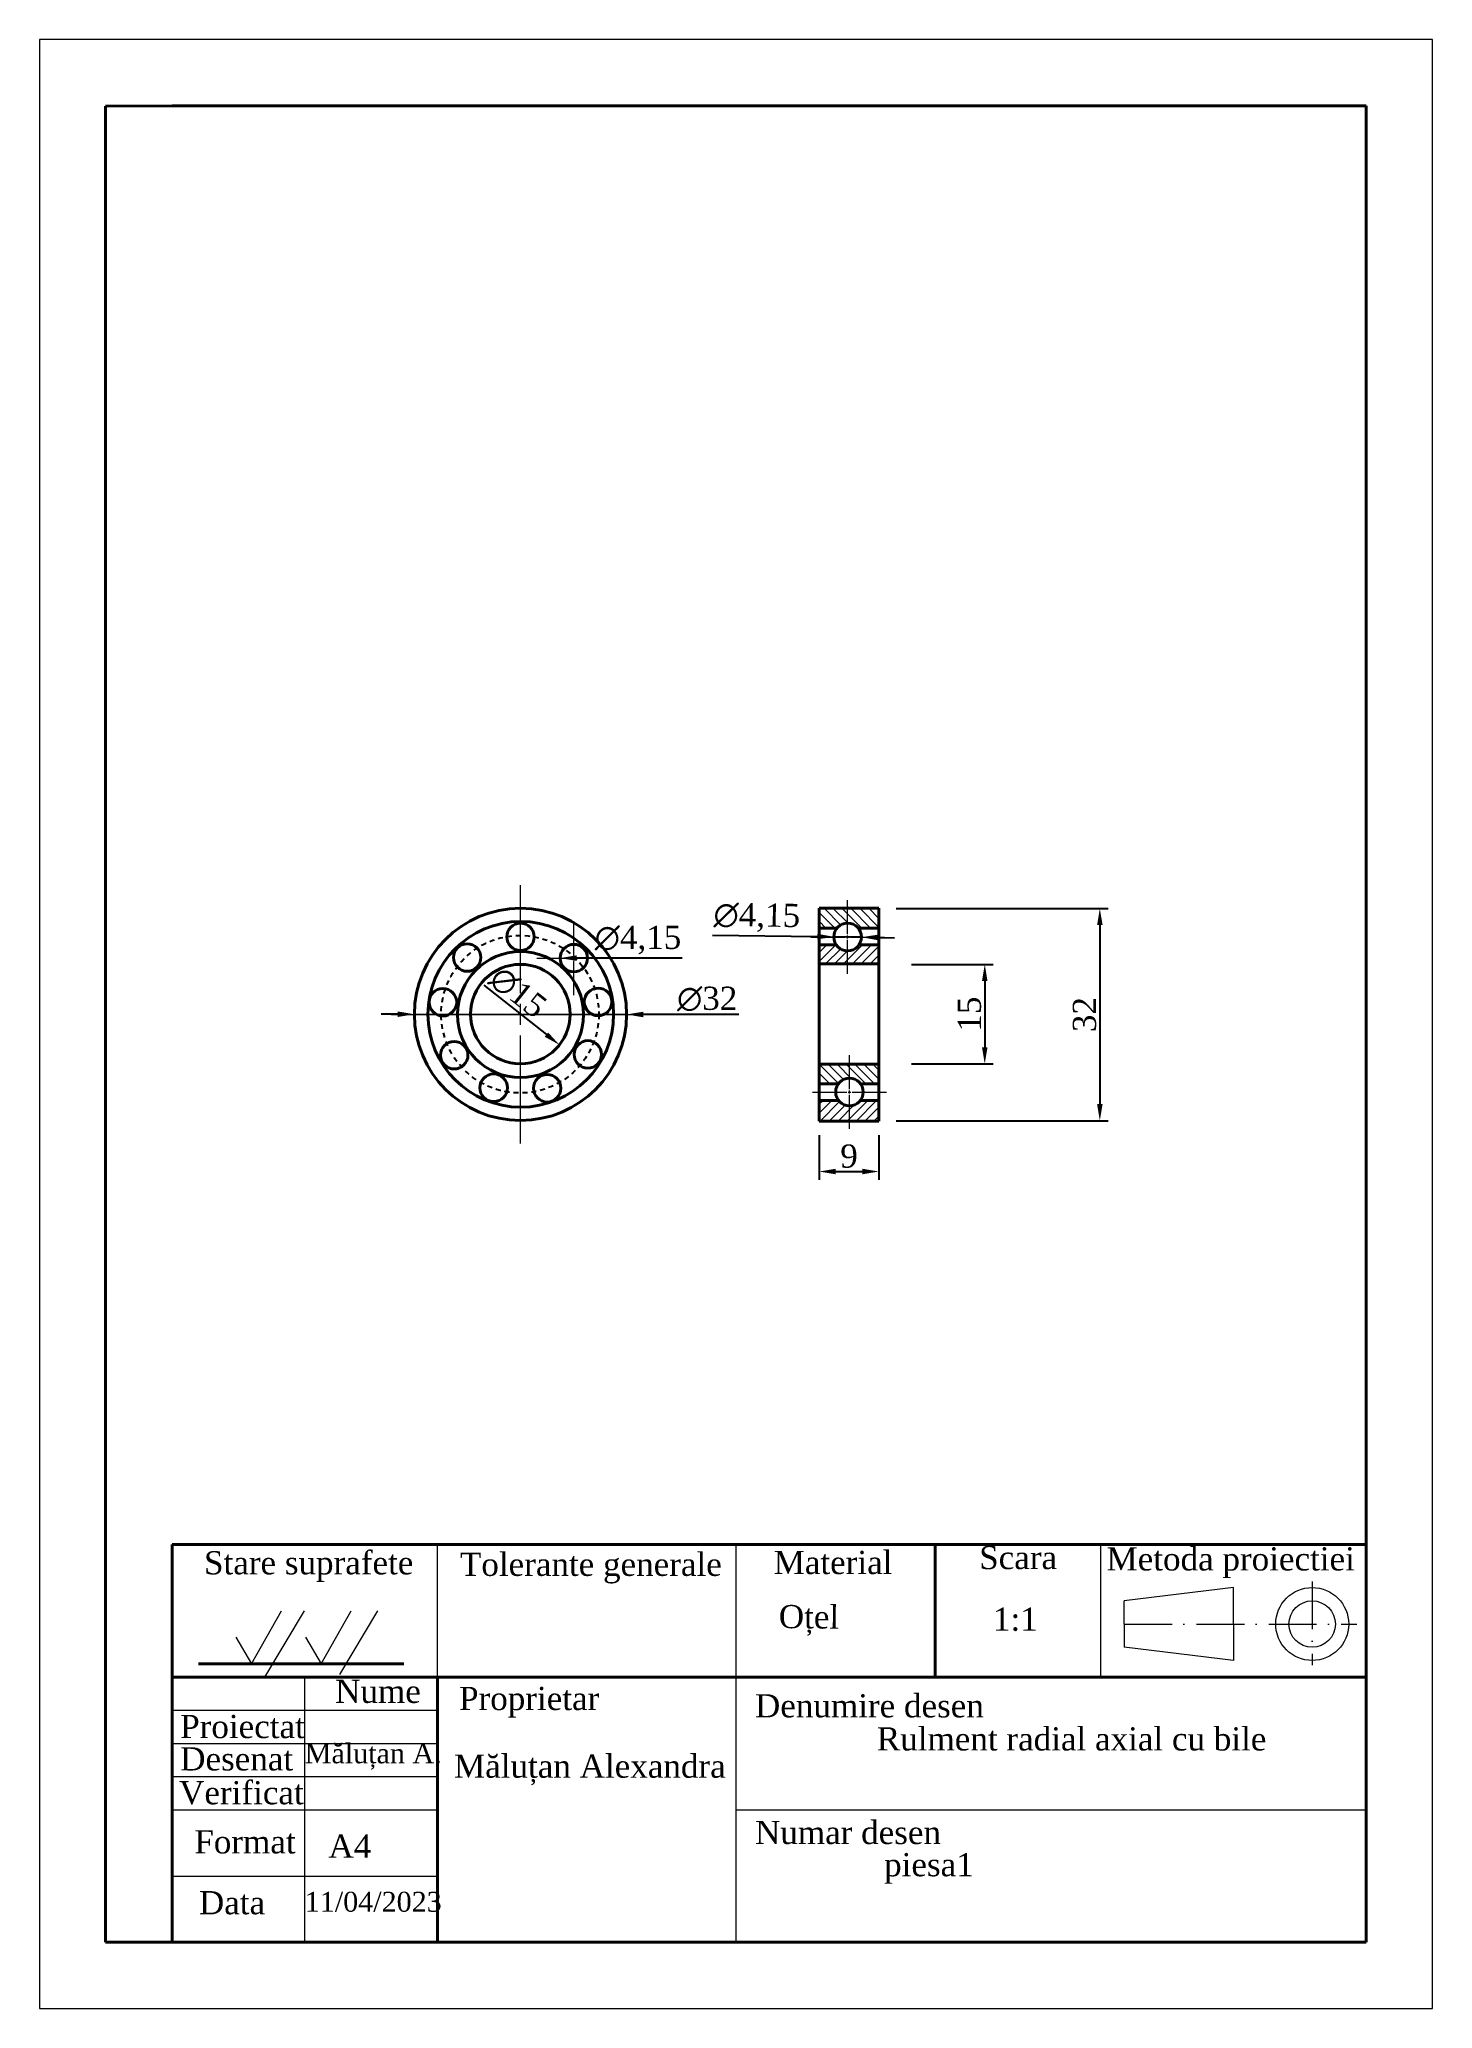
# Model space of a CAD drawing. Header units: millimetres. Extents: x 0 to 210, y 0 to 297.
import ezdxf

# ---------------------------------------------------------------- set-up
doc = ezdxf.new("R2010")
doc.units = ezdxf.units.MM
for name, pattern in [('ACAD_ISO10W100', [18, 12, -3, 0, -3]), ('CENTER2', [28.575, 19.05, -3.175, 3.175, -3.175]), ('JIS_02_0.7', [1.35, 0.75, -0.6])]:
    doc.linetypes.add(name, pattern=pattern)
for name, color, linetype, lineweight in [('Axe', 7, 'ACAD_ISO10W100', 20), ('Linii groase', 7, 'Continuous', 40), ('Linii subtiri', 7, 'Continuous', 20)]:
    doc.layers.add(name, color=color, linetype=linetype, lineweight=lineweight)
doc.layers.add('Linie punctata', color=7, linetype='JIS_02_0.7')
doc.styles.get("Standard").update_dxf_attribs({"font": 'times.ttf', "height": 3.5})
doc.dimstyles.new('ISO-25', dxfattribs={"dimtxt": 3.5, "dimasz": 2.5, "dimexe": 1.25, "dimexo": 0.625, "dimgap": 0.525, "dimtad": 1, "dimtxsty": 'Standard', "dimcen": 2.1, "dimadec": 0, "dimazin": 0, "dimtfac": 1, "dimtmove": 0, "dimatfit": 3, "dimfxl": 1, "dimarcsym": 0})

# ---------------------------------------------------------------- blocks, each defined once
blk = doc.blocks.new('*D1')
at = {"layer": 'Defpoints', "color": 0, "transparency": 16777216}
for p in [(117.54, 132.37), (126.54, 132.37), (126.54, 126.25)]:
    blk.add_point(p, dxfattribs=at)
at = {"layer": 'Linii subtiri', "color": 0, "lineweight": -2, "transparency": 16777216}
for p, q in [((117.54, 131.75), (117.54, 125)), ((126.54, 131.75), (126.54, 125)), ((120.04, 126.25), (124.04, 126.25))]:
    blk.add_line(p, q, dxfattribs=at)
at = {"layer": 'Linii subtiri', "color": 0, "transparency": 16777216}
for points in [[(120.04, 126.67), (120.04, 125.83), (117.54, 126.25)], [(124.04, 126.67), (124.04, 125.83), (126.54, 126.25)]]:
    blk.add_solid(points, dxfattribs=at)
at = {"layer": 'Linii subtiri', "color": 0, "transparency": 16777216, "insert": (122.04, 128.56), "char_height": 3.5, "attachment_point": 5}
blk.add_mtext('9', dxfattribs=at)
blk = doc.blocks.new('*D2')
at = {"layer": 'Defpoints', "color": 0, "transparency": 16777216}
for p in [(128.5, 165.92), (128.5, 133.92), (159.84, 133.92)]:
    blk.add_point(p, dxfattribs=at)
at = {"layer": 'Linii subtiri', "color": 0, "lineweight": -2, "transparency": 16777216}
for p, q in [((129.12, 165.92), (161.09, 165.92)), ((159.84, 163.42), (159.84, 136.42)), ((129.12, 133.92), (161.09, 133.92))]:
    blk.add_line(p, q, dxfattribs=at)
at = {"layer": 'Linii subtiri', "color": 0, "transparency": 16777216}
for points in [[(159.43, 163.42), (160.26, 163.42), (159.84, 165.92)], [(159.43, 136.42), (160.26, 136.42), (159.84, 133.92)]]:
    blk.add_solid(points, dxfattribs=at)
at = {"layer": 'Linii subtiri', "color": 0, "transparency": 16777216, "insert": (157.54, 149.92), "char_height": 3.5, "attachment_point": 5, "rotation": 90}
blk.add_mtext('32', dxfattribs=at)
blk = doc.blocks.new('*D3')
at = {"layer": 'Defpoints', "color": 0, "transparency": 16777216}
for p in [(130.81, 157.49), (130.81, 142.49), (142.5, 142.49)]:
    blk.add_point(p, dxfattribs=at)
at = {"layer": 'Linii subtiri', "color": 0, "lineweight": -2, "transparency": 16777216}
for p, q in [((131.44, 157.49), (143.75, 157.49)), ((142.5, 154.99), (142.5, 144.99)), ((131.44, 142.49), (143.75, 142.49))]:
    blk.add_line(p, q, dxfattribs=at)
at = {"layer": 'Linii subtiri', "color": 0, "transparency": 16777216}
for points in [[(142.08, 154.99), (142.91, 154.99), (142.5, 157.49)], [(142.08, 144.99), (142.91, 144.99), (142.5, 142.49)]]:
    blk.add_solid(points, dxfattribs=at)
at = {"layer": 'Linii subtiri', "color": 0, "transparency": 16777216, "insert": (140.19, 149.99), "char_height": 3.5, "attachment_point": 5, "rotation": 90}
blk.add_mtext('15', dxfattribs=at)
blk = doc.blocks.new('*U6')
at = {"layer": 'Linii subtiri', "color": 0, "linetype": 'CENTER2', "transparency": 16777216}
for p, q in [((0, 3.2), (0, 19.5)), ((-19.5, 0), (-3.2, 0)), ((3.2, 0), (19.5, 0)), ((0, -19.5), (0, -3.2))]:
    blk.add_line(p, q, dxfattribs=at)
at = {"layer": 'Linii subtiri', "color": 0, "linetype": 'Continuous', "transparency": 16777216}
for p, q in [((-1.6, 0), (1.6, 0)), ((0, -1.6), (0, 1.6))]:
    blk.add_line(p, q, dxfattribs=at)
blk = doc.blocks.new('*U7')
at = {"layer": 'Linii subtiri', "color": 0, "linetype": 'CENTER2', "transparency": 16777216}
for p, q in [((0, 0.41), (0, 5.57)), ((-5.57, 0), (-0.41, 0)), ((0.41, 0), (5.57, 0)), ((0, -5.57), (0, -0.41))]:
    blk.add_line(p, q, dxfattribs=at)
at = {"layer": 'Linii subtiri', "color": 0, "linetype": 'Continuous', "transparency": 16777216}
for p, q in [((-0.21, 0), (0.21, 0)), ((0, -0.21), (0, 0.21))]:
    blk.add_line(p, q, dxfattribs=at)
blk = doc.blocks.new('*U8')
at = {"layer": 'Linii subtiri', "color": 0, "linetype": 'CENTER2', "transparency": 16777216}
for p, q in [((0, 0.41), (0, 5.57)), ((-5.57, 0), (-0.41, 0)), ((0.41, 0), (5.57, 0)), ((0, -5.57), (0, -0.41))]:
    blk.add_line(p, q, dxfattribs=at)
at = {"layer": 'Linii subtiri', "color": 0, "linetype": 'Continuous', "transparency": 16777216}
for p, q in [((-0.21, 0), (0.21, 0)), ((0, -0.21), (0, 0.21))]:
    blk.add_line(p, q, dxfattribs=at)
blk = doc.blocks.new('*U9')
at = {"layer": 'Linii subtiri', "color": 0, "linetype": 'CENTER2', "transparency": 16777216}
for p, q in [((0, 0.41), (0, 5.57)), ((-5.57, 0), (-0.41, 0)), ((0.41, 0), (5.57, 0)), ((0, -5.57), (0, -0.41))]:
    blk.add_line(p, q, dxfattribs=at)
at = {"layer": 'Linii subtiri', "color": 0, "linetype": 'Continuous', "transparency": 16777216}
for p, q in [((-0.21, 0), (0.21, 0)), ((0, -0.21), (0, 0.21))]:
    blk.add_line(p, q, dxfattribs=at)
blk = doc.blocks.new('*D10')
at = {"layer": 'Defpoints', "color": 0, "transparency": 16777216}
for p in [(56.51, 149.97), (88.51, 149.94)]:
    blk.add_point(p, dxfattribs=at)
at = {"layer": 'Linii groase', "color": 0, "lineweight": -2, "transparency": 16777216}
for p, q in [((54.01, 149.98), (51.51, 149.98)), ((56.51, 149.97), (88.51, 149.94)), ((105.44, 149.92), (91.01, 149.93))]:
    blk.add_line(p, q, dxfattribs=at)
at = {"layer": 'Linii groase', "color": 0, "transparency": 16777216}
for points in [[(54.01, 150.39), (54.01, 149.56), (56.51, 149.97)], [(91.01, 150.35), (91.01, 149.52), (88.51, 149.94)]]:
    blk.add_solid(points, dxfattribs=at)
at = {"layer": 'Linii groase', "color": 0, "transparency": 16777216, "insert": (100.66, 152.27), "char_height": 3.5, "attachment_point": 5, "rotation": 359.9324}
blk.add_mtext('∅32', dxfattribs=at)
blk = doc.blocks.new('*D11')
at = {"layer": 'Defpoints', "color": 0, "transparency": 16777216}
for p in [(66.61, 154.64), (78.39, 145.35)]:
    blk.add_point(p, dxfattribs=at)
at = {"layer": 'Linii groase', "color": 0, "lineweight": -2, "transparency": 16777216}
blk.add_line((66.99, 154.35), (76.42, 146.9), dxfattribs=at)
at = {"layer": 'Linii groase', "color": 0, "transparency": 16777216}
blk.add_solid([(76.68, 147.22), (76.17, 146.57), (78.39, 145.35)], dxfattribs=at)
at = {"layer": 'Linii groase', "color": 0, "transparency": 16777216, "insert": (72.14, 153.27), "char_height": 3.5, "attachment_point": 5, "rotation": 321.6989}
blk.add_mtext('∅15', dxfattribs=at)
blk = doc.blocks.new('*D12')
at = {"layer": 'Defpoints', "color": 0, "transparency": 16777216}
for p in [(78.48, 158.44), (82.63, 158.44)]:
    blk.add_point(p, dxfattribs=at)
at = {"layer": 'Linii groase', "color": 0, "lineweight": -2, "transparency": 16777216}
blk.add_line((96.88, 158.44), (80.98, 158.44), dxfattribs=at)
at = {"layer": 'Linii groase', "color": 0, "transparency": 16777216}
blk.add_solid([(80.98, 158.86), (80.98, 158.02), (78.48, 158.44)], dxfattribs=at)
at = {"layer": 'Linii groase', "color": 0, "transparency": 16777216, "insert": (90.23, 161.16), "char_height": 3.5, "attachment_point": 5}
blk.add_mtext('∅4,15', dxfattribs=at)
blk = doc.blocks.new('*D13')
at = {"layer": 'Defpoints', "color": 0, "transparency": 16777216}
for p in [(119.76, 161.65), (123.9, 161.59)]:
    blk.add_point(p, dxfattribs=at)
at = {"layer": 'Linii groase', "color": 0, "lineweight": -2, "transparency": 16777216}
for p, q in [((101.46, 161.91), (117.26, 161.68)), ((123.9, 161.59), (119.76, 161.65)), ((126.4, 161.56), (128.9, 161.52))]:
    blk.add_line(p, q, dxfattribs=at)
at = {"layer": 'Linii groase', "color": 0, "transparency": 16777216}
for points in [[(117.26, 162.1), (117.25, 161.27), (119.76, 161.65)], [(126.41, 161.97), (126.4, 161.14), (123.9, 161.59)]]:
    blk.add_solid(points, dxfattribs=at)
at = {"layer": 'Linii groase', "color": 0, "transparency": 16777216, "insert": (108.14, 164.54), "char_height": 3.5, "attachment_point": 5, "rotation": 359.1934}
blk.add_mtext('∅4,15', dxfattribs=at)

msp = doc.modelspace()

# ---------------------------------------------------------------- hatches: boundary and pattern name
at = {"layer": 'Linii subtiri'}
h = msp.add_hatch(dxfattribs=at)
h.set_pattern_fill('ANSI31', color=256, scale=0.3, angle=90)
h.paths.add_polyline_path([(126.54, 165.953), (117.54, 165.953), (117.54, 162.978), (120.202, 162.978, -0.4741535), (123.413, 162.978), (126.54, 162.978)])
h.paths.add_polyline_path([(126.54, 142.432), (117.54, 142.432), (117.54, 139.473), (120.43, 139.473, -0.5059602), (123.772, 139.473), (126.54, 139.473)])
h = msp.add_hatch(dxfattribs=at)
h.set_pattern_fill('ANSI31', color=256, scale=0.3)
h.paths.add_polyline_path([(126.54, 136.977), (123.742, 136.977, -0.4912632), (120.459, 136.977), (117.54, 136.977), (117.54, 133.867), (126.54, 133.867)])
h.paths.add_polyline_path([(126.54, 160.456), (123.492, 160.456, -0.5131266), (120.123, 160.456), (117.54, 160.456), (117.54, 157.559), (126.54, 157.559)])

# ---------------------------------------------------------------- linework, layer by layer
at = {"layer": 'Axe', "ltscale": 0.6}
for p, q in [((191.852, 64.408), (191.852, 51.783)), ((163.525, 58), (198.563, 58))]:
    msp.add_line(p, q, dxfattribs=at)
at = {"layer": 'Linie punctata'}
msp.add_circle((72.445, 149.969), 11.881, dxfattribs=at)
at = {"layer": 'Linii groase'}
for p, q in [((20, 287), (9.986, 286.934)), ((9.986, 286.934), (9.986, 10.025)), ((200, 287), (20, 287)), ((200, 10), (200, 287)), ((117.54, 165.953), (126.54, 165.953)), ((117.54, 133.867), (117.54, 165.953)), ((126.54, 165.953), (126.54, 133.867)), ((117.54, 162.978), (120.215, 162.978)), ((117.54, 160.456), (120.113, 160.456)), ((123.413, 162.978), (126.54, 162.978)), ((123.545, 160.456), (126.54, 160.456)), ((126.54, 157.559), (117.54, 157.559)), ((126.54, 142.432), (117.54, 142.432)), ((117.54, 139.473), (120.442, 139.473)), ((117.54, 136.977), (120.465, 136.977)), ((123.742, 136.977), (126.54, 136.977)), ((123.772, 139.473), (126.54, 139.473)), ((126.54, 133.867), (117.54, 133.867)), ((20, 70), (200, 70)), ((20, 70), (20, 10.024)), ((135, 50), (135, 70)), ((24, 52), (54.938, 52)), ((20, 50), (200, 50)), ((60, 10), (60, 50)), ((9.986, 10.025), (200, 10))]:
    msp.add_line(p, q, dxfattribs=at)
for centre, radius in [((72.514, 149.954), 16), ((72.556, 149.959), 14), ((72.516, 161.645), 2.074), ((121.829, 161.621), 2.074), ((64.476, 158.521), 2.074), ((80.555, 158.439), 2.074), ((72.516, 149.919), 9.5), ((72.501, 149.994), 7.5), ((60.822, 151.785), 2.074), ((84.21, 151.826), 2.074), ((62.527, 143.792), 2.074), ((82.667, 143.914), 2.074), ((68.472, 138.885), 2.074), ((76.535, 138.809), 2.074), ((122.101, 138.244), 2.074)]:
    msp.add_circle(centre, radius, dxfattribs=at)
at = {"layer": 'Linii subtiri'}
for p, q in [((210, 297), (0, 297)), ((0, 297), (0, 0)), ((210, 0), (210, 297)), ((134.075, 142.432), (134.047, 142.432)), ((60, 50), (60, 70)), ((105, 10), (105, 70)), ((160, 50), (160, 70)), ((180, 63.5), (163.525, 61.5)), ((180, 58), (180, 63.5)), ((31.947, 52), (36.476, 60)), ((33.989, 50), (39.941, 60)), ((42.46, 52), (46.989, 60)), ((45.279, 50.4), (50.992, 60)), ((163.525, 58), (163.525, 61.5)), ((163.525, 58), (163.525, 54.5)), ((180, 58), (180, 52.5)), ((29.595, 56), (31.947, 52)), ((40.108, 56), (42.46, 52)), ((180, 52.5), (163.525, 54.5)), ((40, 10), (40, 50)), ((20, 45), (60, 45)), ((20, 40), (60, 40)), ((20, 35), (60, 35)), ((20, 30), (60, 30)), ((105, 30), (200, 30)), ((20, 20), (60, 20)), ((0, 0), (210, 0))]:
    msp.add_line(p, q, dxfattribs=at)
for radius in [5.5, 3.5]:
    msp.add_circle((191.852, 58), radius, dxfattribs=at)

# ---------------------------------------------------------------- block references
at = {"layer": 'Linii subtiri', "linetype": 'CENTER2'}
for name, p in [('*U6', (72.514, 149.954)), ('*U8', (121.829, 161.621)), ('*U9', (80.555, 158.439)), ('*U7', (122.101, 138.244))]:
    msp.add_blockref(name, p, dxfattribs=at)

# ---------------------------------------------------------------- texts
at = {"layer": 'Linie punctata'}
for s, p in [('Rulment radial axial cu bile', (126.231, 38.93)), ('piesa1', (127.329, 19.965))]:
    msp.add_text(s, height=3.5, dxfattribs=at).set_placement(p)
at = {"layer": 'Linie punctata', "insert": (62.492, 38.321), "char_height": 3.5, "attachment_point": 1}
msp.add_mtext_dynamic_manual_height_columns('\\pxt2;M{\\fTimes New Roman|b0|i0|c238|p18;ălu}ț{\\fTimes New Roman|b0|i0|c238|p18;an Alexandra}', width=40.62297, gutter_width=17.5, heights=[13.983], dxfattribs=at)
at = {"layer": 'Linii groase'}
msp.add_text('Oțel', height=3.5, rotation=359.4158, dxfattribs=at).set_placement((111.435, 57.395))
at = {"layer": 'Linii groase', "attachment_point": 1}
for s, width, insert, char_height in [('1:1', 16.96702, (143.738, 60.492), 3.5), ('M{\\fTimes New Roman|b0|i0|c238|p18;ălu}ț{\\fTimes New Roman|b0|i0|c238|p18;an A.}', 33.74832, (40, 40), 3), ('A4', 13.86728, (43.567, 26.257), 3.5), ('11/04/2023', 12.70304, (40, 17.617), 3)]:
    msp.add_mtext_dynamic_manual_height_columns(s, width=width, gutter_width=17.5, heights=[0], dxfattribs=dict(at, insert=insert, char_height=char_height))
at = {"layer": 'Linii subtiri'}
for s, p in [('Stare suprafete', (24.814, 65.498)), ('Tolerante generale', (63.387, 65.263)), ('Material', (110.674, 65.539)), ('Scara', (141.656, 66.285)), ('Metoda proiectiei', (160.852, 66.078)), ('Nume', (44.575, 46.105)), ('Proprietar', (63.256, 45.031)), ('Denumire desen', (107.861, 43.924)), ('Proiectat', (21.221, 40.799)), ('Desenat', (21.221, 35.917)), ('Verificat', (21.057, 30.816)), ('Format', (23.35, 23.409)), ('Numar desen', (107.861, 24.82)), ('Data', (24.042, 14.23))]:
    msp.add_text(s, height=3.5, dxfattribs=at).set_placement(p)

# ---------------------------------------------------------------- dimensions: what is measured, and where the dimension line sits
at = {"layer": 'Linii groase'}
dim = msp.add_diameter_dim_2p(p1=(123.903, 161.591), p2=(119.756, 161.65), dimstyle='ISO-25', dxfattribs=at)
dim.commit()
dim.dimension.update_dxf_attribs({"geometry": '*D13', "text_midpoint": (108.106, 161.814)})
for p1, p2, picture, middle in [((82.629, 158.439), (78.481, 158.439), '*D12', (90.232, 158.439)), ((66.615, 154.643), (78.386, 145.346), '*D11', (70.686, 151.428)), ((56.514, 149.973), (88.514, 149.935), '*D10', (100.661, 149.921))]:
    dim = msp.add_diameter_dim_2p(p1=p1, p2=p2, dimstyle='ISO-25', dxfattribs=at)
    dim.commit()
    dim.dimension.update_dxf_attribs({"geometry": picture, "text_midpoint": middle, "dimtype": 163})
at = {"layer": 'Linii subtiri'}
for p1, p2, distance, picture, middle in [((128.499, 165.924), (128.499, 133.924), 31.345, '*D2', (157.539, 149.924)), ((130.813, 157.493), (130.813, 142.493), 11.683, '*D3', (140.191, 149.993)), ((117.538, 132.372), (126.538, 132.372), -6.121, '*D1', (122.038, 128.561))]:
    dim = msp.add_aligned_dim(p1=p1, p2=p2, distance=distance, dimstyle='ISO-25', dxfattribs=at)
    dim.commit()
    dim.dimension.update_dxf_attribs({"geometry": picture, "text_midpoint": middle})

doc.saveas('drawing.dxf')
